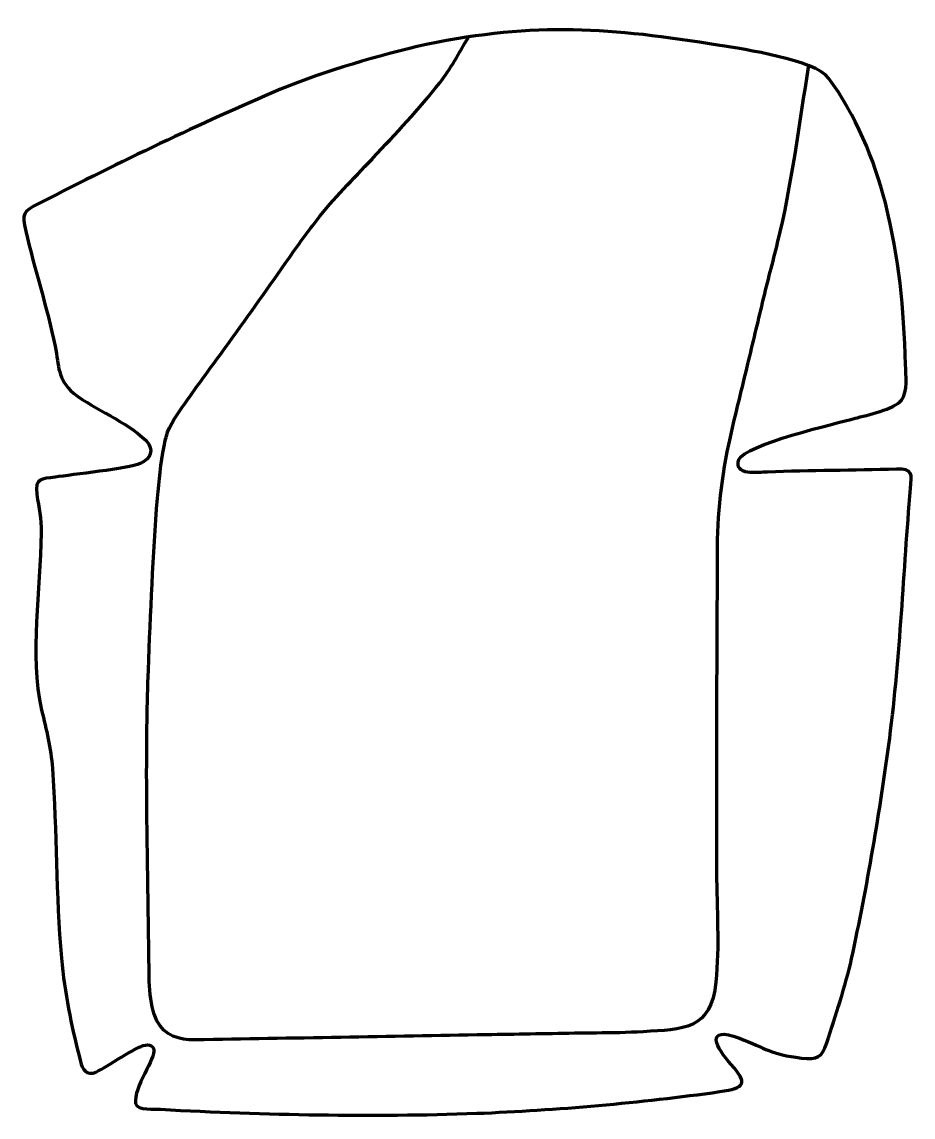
# Model space of a CAD drawing. Header units: millimetres. Extents: x 1063 to 1643, y 201 to 914.
import ezdxf

# ---------------------------------------------------------------- set-up
doc = ezdxf.new("R2010")
doc.units = ezdxf.units.MM
doc.header["$MEASUREMENT"] = 0
doc.layers.add('layer 2', color=7, linetype='Continuous')
doc.layers.add('layer 3', color=7, linetype='Continuous')

msp = doc.modelspace()

# ---------------------------------------------------------------- linework, layer by layer
at = {"layer": 'layer 2', "color": 142, "lineweight": 158}
msp.add_open_spline([(1574.7052, 885.6467), (1568.5848, 846.893), (1563.7578, 808.1809), (1554.4337, 769.9939), (1554.4337, 769.9939), (1551.3183, 757.3568), (1547.9431, 744.785), (1544.8843, 732.1339), (1544.8843, 732.1339), (1544.8843, 732.1339), (1544.6609, 731.2098), (1544.6609, 731.2098), (1544.6609, 731.2098), (1541.4707, 717.931), (1538.3356, 704.6392), (1535.1429, 691.361), (1535.1429, 691.361), (1531.3108, 675.4723), (1527.2872, 659.6424), (1523.6835, 643.6979), (1523.6835, 643.6979), (1517.8845, 617.9641), (1515.3666, 593.5538), (1515.2206, 567.1963), (1515.2206, 567.1963), (1515.3375, 538.4817), (1515.0488, 509.7644), (1514.968, 481.0496), (1514.968, 481.0496), (1514.8747, 440.8682), (1514.8222, 400.6872), (1514.9459, 360.5058), (1514.9459, 360.5058), (1515.0229, 336.7795), (1516.82, 312.8362), (1514.5413, 289.1775), (1514.5413, 289.1775), (1511.452, 258.05), (1493.1277, 258.4308), (1467.1353, 256.9149), (1467.1353, 256.9149), (1457.0151, 256.3184), (1446.8757, 256.1784), (1436.741, 256.0607), (1436.741, 256.0607), (1436.741, 256.0607), (1435.803, 256.0502), (1435.803, 256.0502), (1435.803, 256.0502), (1431.3549, 256.005), (1426.9085, 255.9658), (1422.4606, 255.8932), (1422.4606, 255.8932), (1403.344, 255.5676), (1384.2276, 255.2348), (1365.111, 254.9086), (1365.111, 254.9086), (1302.0182, 253.8323), (1238.9128, 252.653), (1175.8205, 251.6648), (1175.8205, 251.6648), (1165.3387, 251.5005), (1156.1679, 254.2909), (1150.8821, 264.1009), (1150.8821, 264.1009), (1145.4764, 274.1331), (1145.8818, 293.4061), (1145.7787, 304.8559), (1145.7787, 304.8559), (1145.7787, 304.8559), (1145.7698, 305.6577), (1145.7698, 305.6577), (1145.7698, 305.6577), (1145.2655, 345.529), (1144.286, 385.2575), (1144.2794, 425.1539), (1144.2794, 425.1539), (1144.2794, 425.1539), (1144.2796, 426.1084), (1144.2796, 426.1084), (1144.2796, 426.1084), (1144.2925, 448.1197), (1144.6172, 470.1025), (1145.4188, 492.1001), (1145.4188, 492.1001), (1146.7931, 529.4244), (1148.3603, 566.6966), (1151.3242, 603.9358), (1151.3242, 603.9358), (1152.2945, 615.4752), (1153.4778, 626.4033), (1155.5739, 637.8125), (1155.5739, 637.8125), (1156.1717, 640.8808), (1156.8576, 643.8889), (1157.916, 646.8345), (1157.916, 646.8345), (1160.8872, 654.7869), (1166.2376, 661.4793), (1171.0926, 668.3376), (1171.0926, 668.3376), (1178.5701, 679.0562), (1186.4026, 689.5183), (1194.1014, 700.0774), (1194.1014, 700.0774), (1194.1014, 700.0774), (1194.6677, 700.8541), (1194.6677, 700.8541), (1194.6677, 700.8541), (1194.6677, 700.8541), (1195.2246, 701.621), (1195.2246, 701.621), (1195.2246, 701.621), (1208.525, 720.0016), (1221.6543, 738.5022), (1234.6832, 757.0761), (1234.6832, 757.0761), (1241.267, 766.4674), (1247.9351, 775.7354), (1254.9425, 784.8179), (1254.9425, 784.8179), (1265.8456, 798.8797), (1278.675, 811.5098), (1290.8452, 824.4686), (1290.8452, 824.4686), (1290.8452, 824.4686), (1291.469, 825.1352), (1291.469, 825.1352), (1291.469, 825.1352), (1306.4434, 841.1623), (1321.345, 856.9481), (1334.9451, 874.1966), (1334.9451, 874.1966), (1342.1332, 883.3725), (1347.4627, 893.649), (1353.4977, 903.5734)], degree=3, knots=[0, 0, 0, 0, 0.02857143, 0.02857143, 0.02857143, 0.02857143, 0.05714286, 0.05714286, 0.05714286, 0.05714286, 0.08571429, 0.08571429, 0.08571429, 0.08571429, 0.11428571, 0.11428571, 0.11428571, 0.11428571, 0.14285714, 0.14285714, 0.14285714, 0.14285714, 0.17142857, 0.17142857, 0.17142857, 0.17142857, 0.2, 0.2, 0.2, 0.2, 0.22857143, 0.22857143, 0.22857143, 0.22857143, 0.25714286, 0.25714286, 0.25714286, 0.25714286, 0.28571429, 0.28571429, 0.28571429, 0.28571429, 0.31428571, 0.31428571, 0.31428571, 0.31428571, 0.34285714, 0.34285714, 0.34285714, 0.34285714, 0.37142857, 0.37142857, 0.37142857, 0.37142857, 0.4, 0.4, 0.4, 0.4, 0.42857143, 0.42857143, 0.42857143, 0.42857143, 0.45714286, 0.45714286, 0.45714286, 0.45714286, 0.48571429, 0.48571429, 0.48571429, 0.48571429, 0.51428571, 0.51428571, 0.51428571, 0.51428571, 0.54285714, 0.54285714, 0.54285714, 0.54285714, 0.57142857, 0.57142857, 0.57142857, 0.57142857, 0.6, 0.6, 0.6, 0.6, 0.62857143, 0.62857143, 0.62857143, 0.62857143, 0.65714286, 0.65714286, 0.65714286, 0.65714286, 0.68571429, 0.68571429, 0.68571429, 0.68571429, 0.71428571, 0.71428571, 0.71428571, 0.71428571, 0.74285714, 0.74285714, 0.74285714, 0.74285714, 0.77142857, 0.77142857, 0.77142857, 0.77142857, 0.8, 0.8, 0.8, 0.8, 0.82857143, 0.82857143, 0.82857143, 0.82857143, 0.85714286, 0.85714286, 0.85714286, 0.85714286, 0.88571429, 0.88571429, 0.88571429, 0.88571429, 0.91428571, 0.91428571, 0.91428571, 0.91428571, 0.94285714, 0.94285714, 0.94285714, 0.94285714, 1, 1, 1, 1], dxfattribs=at)
at = {"layer": 'layer 3', "color": 242, "lineweight": 158}
msp.add_open_spline([(1075.8507, 796.4356), (1126.8094, 822.6218), (1178.6066, 847.4601), (1231.3306, 869.8979), (1231.3306, 869.8979), (1260.8384, 882.136), (1294.948, 891.7452), (1326.0869, 899.0475), (1326.0869, 899.0475), (1398.1145, 913.7335), (1445.3923, 909.9041), (1517.0773, 898.4642), (1517.0773, 898.4642), (1532.6973, 895.8107), (1578.7106, 889.1926), (1587.8324, 877.1574), (1587.8324, 877.1574), (1605.3184, 853.2094), (1617.4394, 824.5983), (1624.7589, 795.9726), (1624.7589, 795.9726), (1633.7876, 759.1928), (1636.7608, 728.4331), (1637.8141, 690.7392), (1637.8141, 690.7392), (1638.0267, 684.3907), (1639.446, 672.9087), (1635.2841, 667.7613), (1635.2841, 667.7613), (1630.4616, 661.7969), (1612.8989, 658.0233), (1605.0675, 655.9012), (1605.0675, 655.9012), (1593.2936, 652.8289), (1532.5052, 638.43), (1529.4603, 629.085), (1529.4603, 629.085), (1525.8951, 618.1433), (1541.6849, 620.7535), (1548.0608, 620.9698), (1548.0608, 620.9698), (1576.0034, 621.8952), (1603.9703, 622.0496), (1631.9234, 622.7949), (1631.9234, 622.7949), (1642.7563, 623.0838), (1641.9064, 619.8944), (1641.0661, 610.2007), (1641.0661, 610.2007), (1636.5111, 556.4219), (1634.4409, 501.3208), (1627.5251, 447.9091), (1627.5251, 447.9091), (1621.2307, 400.3728), (1612.9141, 351.2648), (1602.7661, 304.4038), (1602.7661, 304.4038), (1598.6286, 286.0244), (1592.2894, 267.6395), (1586.55, 249.6694), (1586.55, 249.6694), (1583.2567, 239.733), (1580.6171, 238.9901), (1570.0775, 239.8002), (1570.0775, 239.8002), (1550.2701, 242.2243), (1547.1681, 245.9625), (1529.8713, 252.7353), (1529.8713, 252.7353), (1506.7563, 261.3808), (1514.5317, 246.2464), (1524.4277, 235.5806), (1524.4277, 235.5806), (1535.5387, 223.4061), (1533.7276, 220.3192), (1517.0223, 217.9449), (1517.0223, 217.9449), (1465.3388, 210.7269), (1411.0707, 205.8996), (1358.9232, 203.8518), (1358.9232, 203.8518), (1290.0036, 201.3982), (1222.2028, 202.7968), (1153.3676, 206.4519), (1153.3676, 206.4519), (1149.6926, 206.6471), (1138.2463, 205.7515), (1137.0965, 210.1359), (1137.0965, 210.1359), (1135.6275, 220.9719), (1150.4056, 239.6186), (1148.9427, 245.5272), (1148.9427, 245.5272), (1147.3704, 249.9693), (1142.658, 248.3098), (1139.3135, 246.8886), (1139.3135, 246.8886), (1133.4722, 244.2569), (1112.1821, 230.3375), (1109.3284, 229.8957), (1109.3284, 229.8957), (1103.2077, 229.4588), (1102.0167, 234.4494), (1100.7278, 239.4554), (1100.7278, 239.4554), (1094.9969, 262.1103), (1091.006, 281.4754), (1088.8143, 304.8221), (1088.8143, 304.8221), (1085.2268, 346.0159), (1085.8957, 387.0812), (1083.0681, 428.123), (1083.0681, 428.123), (1081.9135, 441.8097), (1079.1502, 452.8749), (1075.8894, 466.0822), (1075.8894, 466.0822), (1067.861, 502.7214), (1075.2053, 544.0421), (1075.6904, 581.3681), (1075.6904, 581.3681), (1075.6642, 591.2264), (1074.3948, 597.1162), (1072.7669, 606.6074), (1072.7669, 606.6074), (1071.5547, 617.1305), (1075.8702, 616.4244), (1084.7533, 617.6889), (1084.7533, 617.6889), (1095.6566, 619.2292), (1132.3546, 623.1714), (1140.1341, 626.5354), (1140.1341, 626.5354), (1147.12, 629.5563), (1149.2637, 635.4515), (1143.9275, 641.3667), (1143.9275, 641.3667), (1130.1711, 654.376), (1111.4685, 661.0685), (1096.7091, 672.2017), (1096.7091, 672.2017), (1085.9903, 681.6239), (1087.3904, 689.7484), (1084.748, 702.7379), (1084.748, 702.7379), (1079.5733, 728.176), (1071.3075, 752.5886), (1065.6647, 777.7153), (1065.6647, 777.7153), (1063.139, 788.9615), (1063.4737, 790.3135), (1074.1971, 795.6176), (1074.1971, 795.6176), (1074.1971, 795.6176), (1075.8507, 796.4356), (1075.8507, 796.4356)], degree=3, knots=[0, 0, 0, 0, 0.025, 0.025, 0.025, 0.025, 0.05, 0.05, 0.05, 0.05, 0.075, 0.075, 0.075, 0.075, 0.1, 0.1, 0.1, 0.1, 0.125, 0.125, 0.125, 0.125, 0.15, 0.15, 0.15, 0.15, 0.175, 0.175, 0.175, 0.175, 0.2, 0.2, 0.2, 0.2, 0.225, 0.225, 0.225, 0.225, 0.25, 0.25, 0.25, 0.25, 0.275, 0.275, 0.275, 0.275, 0.3, 0.3, 0.3, 0.3, 0.325, 0.325, 0.325, 0.325, 0.35, 0.35, 0.35, 0.35, 0.375, 0.375, 0.375, 0.375, 0.4, 0.4, 0.4, 0.4, 0.425, 0.425, 0.425, 0.425, 0.45, 0.45, 0.45, 0.45, 0.475, 0.475, 0.475, 0.475, 0.5, 0.5, 0.5, 0.5, 0.525, 0.525, 0.525, 0.525, 0.55, 0.55, 0.55, 0.55, 0.575, 0.575, 0.575, 0.575, 0.6, 0.6, 0.6, 0.6, 0.625, 0.625, 0.625, 0.625, 0.65, 0.65, 0.65, 0.65, 0.675, 0.675, 0.675, 0.675, 0.7, 0.7, 0.7, 0.7, 0.725, 0.725, 0.725, 0.725, 0.75, 0.75, 0.75, 0.75, 0.775, 0.775, 0.775, 0.775, 0.8, 0.8, 0.8, 0.8, 0.825, 0.825, 0.825, 0.825, 0.85, 0.85, 0.85, 0.85, 0.875, 0.875, 0.875, 0.875, 0.9, 0.9, 0.9, 0.9, 0.925, 0.925, 0.925, 0.925, 0.95, 0.95, 0.95, 0.95, 1, 1, 1, 1], dxfattribs=at)

doc.saveas('drawing.dxf')
